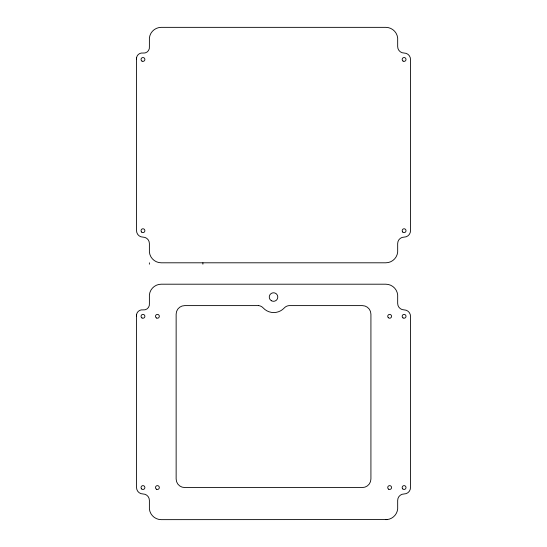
<?xml version="1.0" encoding="UTF-8"?>
<svg xmlns="http://www.w3.org/2000/svg" width="547" height="547" viewBox="0 0 547 547"><rect width="100%" height="100%" fill="white"/><g stroke="black" fill="none" stroke-linecap="round" stroke-linejoin="round"><path stroke-width="0.82" d="M136.538 57.421L136.538 59.459M136.538 314.272L136.538 316.31M385.792 519.65L387.249 519.561A11.945 11.945 0 0 0 397.676 508.949L397.676 500.389A6.42 6.42 0 0 1 404.096 493.962A6.42 6.42 0 0 0 410.517 487.541L410.517 316.31A6.42 6.42 0 0 0 404.096 309.889A6.42 6.42 0 0 1 397.676 303.469L397.676 294.901A11.945 11.945 0 0 0 385.792 284.201L161.262 284.201A11.945 11.945 0 0 0 149.386 294.901L149.386 303.469A5.675 5.675 0 0 1 142.958 309.889A5.675 5.675 0 0 0 136.565 314.559M387.249 519.561L161.262 519.65A11.945 11.945 0 0 1 149.386 508.949L149.386 500.389A6.42 6.42 0 0 0 142.958 493.962A6.42 6.42 0 0 1 136.538 487.541L136.538 314.805M202.896 262.799L202.896 264.187M149.386 262.799L149.386 264.187M136.538 57.955L136.538 230.69A6.42 6.42 0 0 0 142.958 237.111A6.42 6.42 0 0 1 149.386 243.531L149.386 252.099A11.945 11.945 0 0 0 161.262 262.799L385.792 262.799A11.945 11.945 0 0 0 397.676 252.099L397.676 243.531A6.42 6.42 0 0 1 404.096 237.111A6.42 6.42 0 0 0 410.517 230.69L410.517 59.459A6.42 6.42 0 0 0 404.096 53.038A6.42 6.42 0 0 1 397.676 46.611L397.676 38.051A11.945 11.945 0 0 0 385.792 27.35L161.262 27.35A11.945 11.945 0 0 0 149.386 38.051L149.386 46.611A5.675 5.675 0 0 1 142.958 53.038A5.675 5.675 0 0 0 136.565 57.709M258.635 305.609L184.701 305.609A8.561 8.561 0 0 0 176.141 314.169L176.141 478.981A8.561 8.561 0 0 0 184.701 487.541L362.353 487.541A8.561 8.561 0 0 0 370.921 478.981L370.921 314.169A8.561 8.561 0 0 0 362.353 305.609L289.295 305.609A7.248 7.248 0 0 0 284.29 307.94A14.338 14.338 0 0 1 263.196 307.94A7.385 7.385 0 0 0 258.635 305.609M271.387 300.754A4.28 4.28 0 0 0 277.808 297.042A4.28 4.28 0 0 0 271.387 293.336A4.28 4.28 0 0 0 271.387 300.754M402.736 232.051A1.928 1.928 0 0 0 405.956 231.19A1.928 1.928 0 0 0 403.597 228.831A1.928 1.928 0 0 0 402.736 232.051M403.057 61.079A1.928 1.928 0 0 0 406.018 59.548A1.928 1.928 0 0 0 403.207 57.743A1.928 1.928 0 0 0 403.057 61.079M402.736 488.909A1.928 1.928 0 0 0 405.956 488.04A1.928 1.928 0 0 0 403.597 485.681A1.928 1.928 0 0 0 402.736 488.909M403.057 317.93A1.928 1.928 0 0 0 406.018 316.398A1.928 1.928 0 0 0 403.207 314.6A1.928 1.928 0 0 0 403.057 317.93M388.288 317.67A1.928 1.928 0 0 0 391.508 316.809A1.928 1.928 0 0 0 389.149 314.45A1.928 1.928 0 0 0 388.288 317.67M388.685 489.209A1.928 1.928 0 0 0 391.57 487.541A1.928 1.928 0 0 0 388.685 485.873A1.928 1.928 0 0 0 388.685 489.209M156.449 489.209A1.928 1.928 0 0 0 159.334 487.541A1.928 1.928 0 0 0 156.449 485.873A1.928 1.928 0 0 0 156.449 489.209M156.449 317.978A1.928 1.928 0 0 0 159.334 316.31A1.928 1.928 0 0 0 156.449 314.641A1.928 1.928 0 0 0 156.449 317.978M142.001 317.978A1.928 1.928 0 0 0 144.887 316.31A1.928 1.928 0 0 0 142.001 314.641A1.928 1.928 0 0 0 142.001 317.978M141.598 488.909A1.928 1.928 0 0 0 144.825 488.04A1.928 1.928 0 0 0 142.466 485.681A1.928 1.928 0 0 0 141.598 488.909M142.001 61.127A1.928 1.928 0 0 0 144.887 59.459A1.928 1.928 0 0 0 142.001 57.791A1.928 1.928 0 0 0 142.001 61.127M141.598 232.051A1.928 1.928 0 0 0 144.825 231.19A1.928 1.928 0 0 0 142.466 228.831A1.928 1.928 0 0 0 141.598 232.051"/></g></svg>
